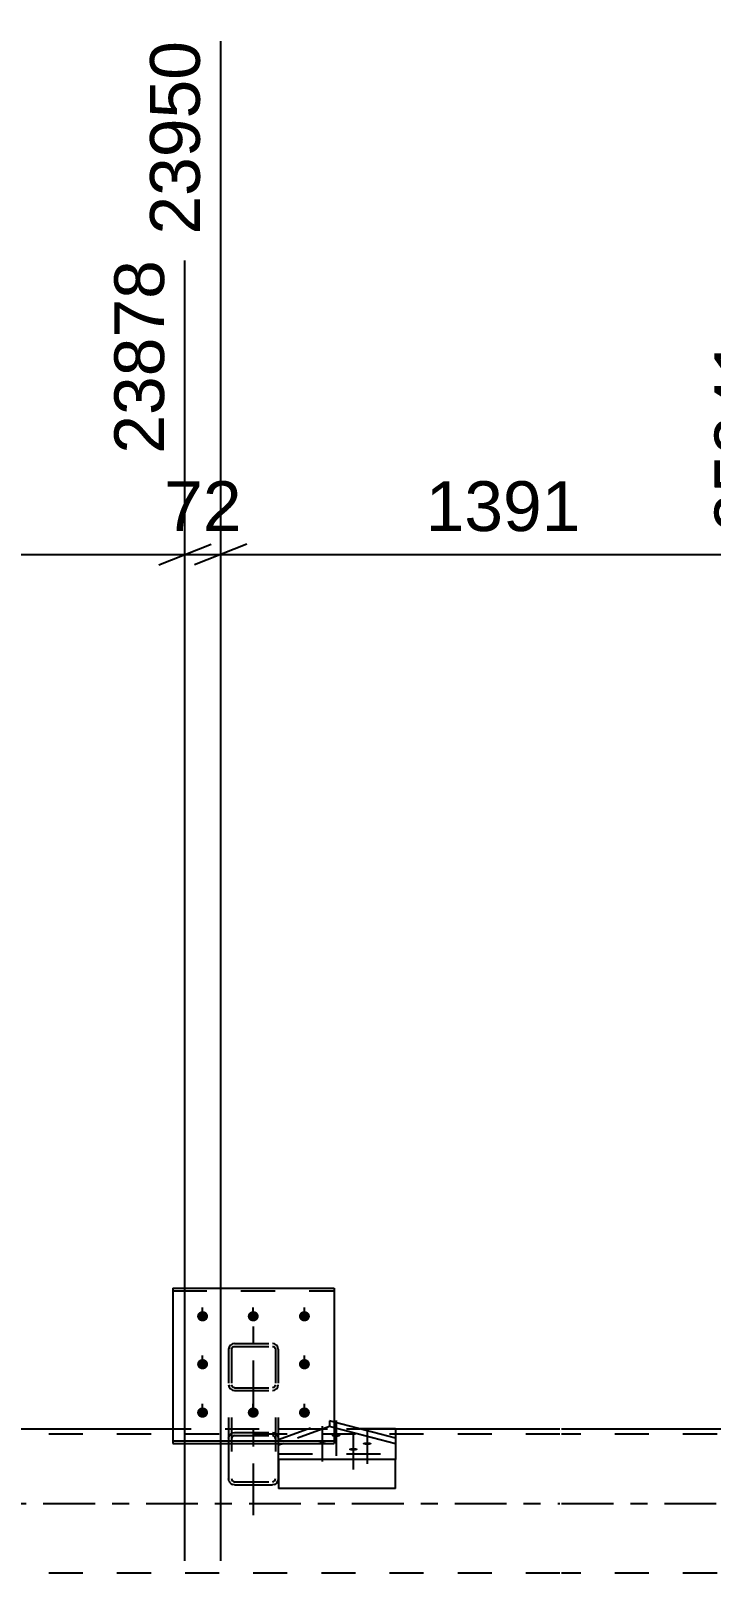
# Model space of a CAD drawing. Header units: millimetres. Extents: x -82 to 1107, y -546 to 295.
# Drawn here: x 651.5 to 690.6, y -4 to 84.7 of the extents above; entities that cross this region are included whole.
import ezdxf

# ---------------------------------------------------------------- set-up
doc = ezdxf.new("R2010")
doc.units = ezdxf.units.MM
doc.linetypes.add('DXK_LINE_DOT2', pattern=[3.9198, 1.9599, -1.9599])
doc.linetypes.add('DXK_LINE_DOT3', pattern=[5.9187, 2.979, -0.9799, 0.9799, -0.9799])
doc.styles.add('Arial', font='ARIAL.TTF', dxfattribs={"height": 0.2})

# ---------------------------------------------------------------- blocks, each defined once
blk = doc.blocks.new('Part-761553693-6349 - 1360')
at = {"color": 7, "linetype": 'DXK_LINE_DOT3'}
blk.add_line((664.272, -0.668), (664.272, 11.109), dxfattribs=at)
at = {"color": 7, "linetype": 'DXK_LINE_DOT2'}
for p, q in [((662.869, 9.005), (662.843, 8.881)), ((662.843, 8.881), (662.843, 3.465)), ((662.943, 9.111), (662.869, 9.005)), ((663.055, 9.181), (662.943, 9.111)), ((663.014, 8.881), (663.027, 8.943)), ((663.014, 8.881), (663.014, 1.438)), ((663.027, 8.943), (663.065, 8.996)), ((663.186, 9.205), (663.055, 9.181)), ((663.065, 8.996), (663.12, 9.031)), ((663.12, 9.031), (663.186, 9.043)), ((663.186, 9.205), (665.357, 9.205)), ((663.186, 9.043), (665.357, 9.043)), ((665.488, 9.181), (665.357, 9.205)), ((665.357, 9.043), (665.423, 9.031)), ((665.423, 9.031), (665.478, 8.996)), ((665.478, 8.996), (665.516, 8.943)), ((665.6, 9.111), (665.488, 9.181)), ((665.516, 8.943), (665.529, 8.881)), ((665.529, 8.881), (665.529, 1.438)), ((665.674, 9.005), (665.6, 9.111)), ((665.7, 8.881), (665.674, 9.005)), ((665.7, 8.881), (665.7, 3.465)), ((662.843, 6.828), (662.869, 6.704)), ((662.869, 6.704), (662.943, 6.599)), ((662.943, 6.599), (663.055, 6.529)), ((663.027, 6.766), (663.014, 6.828)), ((663.065, 6.713), (663.027, 6.766)), ((663.055, 6.529), (663.186, 6.504)), ((663.12, 6.678), (663.065, 6.713)), ((663.186, 6.666), (663.12, 6.678)), ((663.186, 6.666), (665.357, 6.666)), ((663.186, 6.504), (665.357, 6.504)), ((665.423, 6.678), (665.357, 6.666)), ((665.357, 6.504), (665.488, 6.529)), ((665.478, 6.713), (665.423, 6.678)), ((665.516, 6.766), (665.478, 6.713)), ((665.488, 6.529), (665.6, 6.599)), ((665.529, 6.828), (665.516, 6.766)), ((665.6, 6.599), (665.674, 6.704)), ((665.674, 6.704), (665.7, 6.828)), ((662.843, 3.735), (662.869, 3.874)), ((663.027, 3.804), (663.014, 3.735)), ((663.065, 3.863), (663.027, 3.804)), ((663.055, 4.07), (663.186, 4.098)), ((663.12, 3.902), (663.065, 3.863)), ((663.186, 3.916), (663.12, 3.902)), ((663.186, 4.098), (665.357, 4.098)), ((663.186, 3.916), (665.357, 3.916)), ((665.357, 4.098), (665.488, 4.07)), ((665.423, 3.902), (665.357, 3.916)), ((665.478, 3.863), (665.423, 3.902)), ((665.516, 3.804), (665.478, 3.863)), ((665.529, 3.735), (665.516, 3.804)), ((665.674, 3.874), (665.7, 3.735)), ((663.014, 1.438), (663.027, 1.369)), ((663.027, 1.369), (663.065, 1.31)), ((663.065, 1.31), (663.12, 1.271)), ((663.12, 1.271), (663.186, 1.257)), ((663.186, 1.257), (665.357, 1.257)), ((665.357, 1.257), (665.423, 1.271)), ((665.423, 1.271), (665.478, 1.31)), ((665.478, 1.31), (665.516, 1.369)), ((665.516, 1.369), (665.529, 1.438))]:
    blk.add_line(p, q, dxfattribs=at)
at = {"color": 2, "linetype": 'Continuous'}
for p, q in [((662.843, 3.465), (662.843, 1.438)), ((665.7, 3.465), (665.7, 1.438)), ((662.869, 1.3), (662.843, 1.438)), ((663.186, 1.076), (663.055, 1.103)), ((663.186, 1.076), (665.357, 1.076)), ((665.488, 1.103), (665.357, 1.076)), ((665.7, 1.438), (665.674, 1.3))]:
    blk.add_line(p, q, dxfattribs=at)
at = {"color": 7, "linetype": 'DXK_LINE_DOT2'}
for centre, start, end in [((663.199, 3.747), 114.13471, 159.07129), ((665.344, 3.747), 20.92871, 65.86529)]:
    blk.add_arc(centre, 0.353, start, end, dxfattribs=at)
at = {"color": 2, "linetype": 'Continuous'}
for centre, start, end in [((663.199, 1.426), 200.92871, 245.86529), ((665.344, 1.426), 294.13471, 339.07129)]:
    blk.add_arc(centre, 0.353, start, end, dxfattribs=at)
blk = doc.blocks.new('Part-761553693-1681 - 1360')
at = {"color": 7, "linetype": 'DXK_LINE_DOT2'}
for p, q in [((681.897, 4), (12.957, 4)), ((672.441, 4.286), (659.629, 4.286)), ((694.854, 4), (681.997, 4)), ((681.897, -4), (12.957, -4)), ((694.854, -4), (681.997, -4))]:
    blk.add_line(p, q, dxfattribs=at)
at = {"color": 2, "linetype": 'Continuous'}
for p, q in [((659.629, 4.286), (625.7, 4.286)), ((681.897, 4.286), (672.441, 4.286)), ((694.854, 4.286), (681.997, 4.286))]:
    blk.add_line(p, q, dxfattribs=at)
at = {"color": 7, "linetype": 'DXK_LINE_DOT3'}
for p, q in [((12.957, 0), (681.897, 0)), ((681.997, 0), (696.854, 0))]:
    blk.add_line(p, q, dxfattribs=at)
blk = doc.blocks.new('Bolt-761553693-1945 - 1360')
at = {"linetype": 'Continuous'}
for points in [[(661.343, 10.475), (661.278, 10.482), (661.215, 10.501), (661.158, 10.532), (661.109, 10.574), (661.071, 10.624), (661.044, 10.681), (661.03, 10.741), (661.03, 10.804), (661.044, 10.864), (661.071, 10.921), (661.109, 10.971), (661.158, 11.013), (661.215, 11.044), (661.278, 11.063), (661.343, 11.07), (661.408, 11.063), (661.471, 11.044), (661.528, 11.013), (661.577, 10.971), (661.615, 10.921), (661.642, 10.864), (661.656, 10.804), (661.656, 10.741), (661.642, 10.681), (661.615, 10.624), (661.577, 10.574), (661.528, 10.532), (661.471, 10.501), (661.408, 10.482)], [(664.257, 10.475), (664.192, 10.482), (664.129, 10.501), (664.073, 10.532), (664.024, 10.574), (663.985, 10.624), (663.958, 10.681), (663.945, 10.741), (663.945, 10.804), (663.958, 10.864), (663.985, 10.921), (664.024, 10.971), (664.073, 11.013), (664.129, 11.044), (664.192, 11.063), (664.257, 11.07), (664.323, 11.063), (664.385, 11.044), (664.442, 11.013), (664.491, 10.971), (664.529, 10.921), (664.556, 10.864), (664.57, 10.804), (664.57, 10.741), (664.556, 10.681), (664.529, 10.624), (664.491, 10.574), (664.442, 10.532), (664.385, 10.501), (664.323, 10.482)], [(667.2, 10.475), (667.135, 10.482), (667.072, 10.501), (667.015, 10.532), (666.967, 10.574), (666.928, 10.624), (666.901, 10.681), (666.888, 10.741), (666.888, 10.804), (666.901, 10.864), (666.928, 10.921), (666.967, 10.971), (667.015, 11.013), (667.072, 11.044), (667.135, 11.063), (667.2, 11.07), (667.265, 11.063), (667.328, 11.044), (667.385, 11.013), (667.434, 10.971), (667.472, 10.921), (667.499, 10.864), (667.513, 10.804), (667.513, 10.741), (667.499, 10.681), (667.472, 10.624), (667.434, 10.574), (667.385, 10.532), (667.328, 10.501), (667.265, 10.482)], [(661.343, 7.72), (661.278, 7.726), (661.215, 7.745), (661.158, 7.777), (661.109, 7.818), (661.071, 7.868), (661.044, 7.925), (661.03, 7.986), (661.03, 8.048), (661.044, 8.109), (661.071, 8.166), (661.109, 8.216), (661.158, 8.257), (661.215, 8.288), (661.278, 8.308), (661.343, 8.314), (661.408, 8.308), (661.471, 8.288), (661.528, 8.257), (661.577, 8.216), (661.615, 8.166), (661.642, 8.109), (661.656, 8.048), (661.656, 7.986), (661.642, 7.925), (661.615, 7.868), (661.577, 7.818), (661.528, 7.777), (661.471, 7.745), (661.408, 7.726)], [(667.2, 7.72), (667.135, 7.726), (667.072, 7.745), (667.015, 7.777), (666.967, 7.818), (666.928, 7.868), (666.901, 7.925), (666.888, 7.986), (666.888, 8.048), (666.901, 8.109), (666.928, 8.166), (666.967, 8.216), (667.015, 8.257), (667.072, 8.288), (667.135, 8.308), (667.2, 8.314), (667.265, 8.308), (667.328, 8.288), (667.385, 8.257), (667.434, 8.216), (667.472, 8.166), (667.499, 8.109), (667.513, 8.048), (667.513, 7.986), (667.499, 7.925), (667.472, 7.868), (667.434, 7.818), (667.385, 7.777), (667.328, 7.745), (667.265, 7.726)], [(661.343, 4.937), (661.278, 4.944), (661.215, 4.963), (661.158, 4.994), (661.109, 5.035), (661.071, 5.086), (661.044, 5.142), (661.03, 5.203), (661.03, 5.265), (661.044, 5.326), (661.071, 5.383), (661.109, 5.433), (661.158, 5.475), (661.215, 5.506), (661.278, 5.525), (661.343, 5.531), (661.408, 5.525), (661.471, 5.506), (661.528, 5.475), (661.577, 5.433), (661.615, 5.383), (661.642, 5.326), (661.656, 5.265), (661.656, 5.203), (661.642, 5.142), (661.615, 5.086), (661.577, 5.035), (661.528, 4.994), (661.471, 4.963), (661.408, 4.944)], [(664.257, 4.937), (664.192, 4.944), (664.129, 4.963), (664.073, 4.994), (664.024, 5.035), (663.985, 5.086), (663.958, 5.142), (663.945, 5.203), (663.945, 5.265), (663.958, 5.326), (663.985, 5.383), (664.024, 5.433), (664.073, 5.475), (664.129, 5.506), (664.192, 5.525), (664.257, 5.531), (664.323, 5.525), (664.385, 5.506), (664.442, 5.475), (664.491, 5.433), (664.529, 5.383), (664.556, 5.326), (664.57, 5.265), (664.57, 5.203), (664.556, 5.142), (664.529, 5.086), (664.491, 5.035), (664.442, 4.994), (664.385, 4.963), (664.323, 4.944)], [(667.2, 4.937), (667.135, 4.944), (667.072, 4.963), (667.015, 4.994), (666.967, 5.035), (666.928, 5.086), (666.901, 5.142), (666.888, 5.203), (666.888, 5.265), (666.901, 5.326), (666.928, 5.383), (666.967, 5.433), (667.015, 5.475), (667.072, 5.506), (667.135, 5.525), (667.2, 5.531), (667.265, 5.525), (667.328, 5.506), (667.385, 5.475), (667.434, 5.433), (667.472, 5.383), (667.499, 5.326), (667.513, 5.265), (667.513, 5.203), (667.499, 5.142), (667.472, 5.086), (667.434, 5.035), (667.385, 4.994), (667.328, 4.963), (667.265, 4.944)]]:
    blk.add_hatch(color=1, dxfattribs=at).paths.add_polyline_path(points)
at = {"color": 1, "linetype": 'Continuous'}
for p, q in [((661.343, 10.503), (661.343, 11.275)), ((664.257, 10.503), (664.257, 11.275)), ((667.2, 10.503), (667.2, 11.275)), ((661.343, 7.747), (661.343, 8.519)), ((667.2, 7.747), (667.2, 8.519)), ((661.343, 4.965), (661.343, 5.736)), ((664.257, 4.965), (664.257, 5.736)), ((667.2, 4.965), (667.2, 5.736))]:
    blk.add_line(p, q, dxfattribs=at)
blk = doc.blocks.new('Part-761553693-2057 - 1360')
at = {"color": 7, "linetype": 'DXK_LINE_DOT2'}
for p, q in [((665.704, 3.677), (668.638, 4.752)), ((668.914, 4.681), (668.638, 4.752)), ((668.638, 4.752), (668.638, 4.428)), ((665.704, 3.465), (665.704, 3.677)), ((668.638, 4.428), (666.009, 3.465)), ((668.914, 4.357), (668.638, 4.428)), ((665.704, 2.86), (672.441, 2.86))]:
    blk.add_line(p, q, dxfattribs=at)
at = {"color": 2, "linetype": 'Continuous'}
for p, q in [((672.441, 3.769), (668.914, 4.681)), ((672.441, 3.445), (668.914, 4.357)), ((672.441, 3.769), (672.441, 2.536)), ((665.704, 2.536), (665.704, 3.465)), ((666.009, 3.465), (665.704, 3.353)), ((672.441, 2.536), (665.704, 2.536))]:
    blk.add_line(p, q, dxfattribs=at)
blk = doc.blocks.new('Part-761553693-2060 - 1360')
at = {"color": 7, "linetype": 'DXK_LINE_DOT2'}
for p, q in [((665.704, 2.536), (665.704, 4.292)), ((665.704, 4.292), (670.417, 4.292)), ((672.441, 3.769), (672.441, 2.536))]:
    blk.add_line(p, q, dxfattribs=at)
at = {"color": 2, "linetype": 'Continuous'}
for p, q in [((672.441, 4.292), (670.417, 4.292)), ((672.441, 4.292), (672.441, 3.769)), ((665.704, 2.536), (665.704, 0.864)), ((672.441, 0.864), (672.441, 2.536)), ((672.441, 0.864), (665.704, 0.864))]:
    blk.add_line(p, q, dxfattribs=at)
blk = doc.blocks.new('Bolt-761553693-2061 - 1360')
at = {"linetype": 'Continuous'}
for points in [[(668.223, 3.669), (668.276, 3.667), (668.328, 3.662), (668.374, 3.653), (668.414, 3.641), (668.446, 3.627), (668.467, 3.611), (668.479, 3.594), (668.479, 3.577), (668.467, 3.56), (668.446, 3.544), (668.414, 3.53), (668.374, 3.518), (668.328, 3.509), (668.276, 3.504), (668.223, 3.502), (668.169, 3.504), (668.118, 3.509), (668.072, 3.518), (668.032, 3.53), (668, 3.544), (667.978, 3.56), (667.967, 3.577), (667.967, 3.594), (667.978, 3.611), (668, 3.627), (668.032, 3.641), (668.072, 3.653), (668.118, 3.662), (668.169, 3.667)], [(669.023, 3.997), (669.076, 3.995), (669.127, 3.99), (669.174, 3.981), (669.214, 3.969), (669.245, 3.955), (669.267, 3.939), (669.278, 3.922), (669.278, 3.904), (669.267, 3.887), (669.245, 3.871), (669.214, 3.857), (669.174, 3.845), (669.127, 3.837), (669.076, 3.831), (669.023, 3.829), (668.969, 3.831), (668.918, 3.837), (668.871, 3.845), (668.831, 3.857), (668.8, 3.871), (668.778, 3.887), (668.767, 3.904), (668.767, 3.922), (668.778, 3.939), (668.8, 3.955), (668.831, 3.969), (668.871, 3.981), (668.918, 3.99), (668.969, 3.995)], [(670.013, 3.207), (670.066, 3.205), (670.117, 3.199), (670.164, 3.191), (670.204, 3.179), (670.235, 3.165), (670.257, 3.149), (670.268, 3.132), (670.268, 3.114), (670.257, 3.097), (670.235, 3.081), (670.204, 3.067), (670.164, 3.055), (670.117, 3.046), (670.066, 3.041), (670.013, 3.039), (669.959, 3.041), (669.908, 3.046), (669.862, 3.055), (669.822, 3.067), (669.79, 3.081), (669.768, 3.097), (669.757, 3.114), (669.757, 3.132), (669.768, 3.149), (669.79, 3.165), (669.822, 3.179), (669.862, 3.191), (669.908, 3.199), (669.959, 3.205)], [(670.812, 3.534), (670.866, 3.532), (670.917, 3.527), (670.964, 3.518), (671.003, 3.506), (671.035, 3.492), (671.057, 3.476), (671.068, 3.459), (671.068, 3.442), (671.057, 3.425), (671.035, 3.409), (671.003, 3.395), (670.964, 3.383), (670.917, 3.374), (670.866, 3.369), (670.812, 3.367), (670.759, 3.369), (670.708, 3.374), (670.661, 3.383), (670.621, 3.395), (670.59, 3.409), (670.568, 3.425), (670.557, 3.442), (670.557, 3.459), (670.568, 3.476), (670.59, 3.492), (670.621, 3.506), (670.661, 3.518), (670.708, 3.527), (670.759, 3.532)]]:
    blk.add_hatch(color=1, dxfattribs=at).paths.add_polyline_path(points)
at = {"color": 1, "linetype": 'Continuous'}
for p, q in [((668.223, 4.45), (668.223, 2.424)), ((669.023, 4.778), (669.023, 2.751)), ((670.013, 3.987), (670.013, 1.961)), ((670.812, 4.315), (670.812, 2.289))]:
    blk.add_line(p, q, dxfattribs=at)
blk = doc.blocks.new('Part-761553693-6354 - 1360')
at = {"color": 2, "linetype": 'Continuous'}
for p, q in [((659.629, 12.394), (668.914, 12.394)), ((659.629, 12.394), (659.629, 3.465)), ((668.914, 12.394), (668.914, 3.465)), ((659.629, 3.613), (668.914, 3.613)), ((659.629, 3.465), (668.914, 3.465))]:
    blk.add_line(p, q, dxfattribs=at)
at = {"color": 7, "linetype": 'DXK_LINE_DOT2'}
blk.add_line((659.629, 12.245), (668.914, 12.245), dxfattribs=at)
blk = doc.blocks.new('StraightDimension-761553693-20315 - 1360')
at = {"color": 7, "linetype": 'Continuous'}
for p, q in [((662.386, -3.297), (662.386, 84.098)), ((660.331, -3.286), (660.331, 71.498)), ((658.831, 53.98), (661.831, 55.18)), ((663.886, 55.18), (660.886, 53.98)), ((660.331, 54.58), (662.386, 54.58))]:
    blk.add_line(p, q, dxfattribs=at)
at = {"color": 0, "linetype": 'Continuous'}
blk.add_wipeout([(661.786, 84.698), (657.586, 84.698), (657.586, 72.38), (661.786, 72.38)], dxfattribs=at)
at = {"color": 3, "linetype": 'Continuous', "style": 'Arial'}
blk.add_text('23950', height=2.8652, rotation=90.00021, dxfattribs=at).set_placement((661.186, 72.98))
at = {"color": 0}
blk.add_wipeout([(664.182, 55.33), (664.182, 59.53), (658.535, 59.53), (658.535, 55.33)], dxfattribs=at)
at = {"color": 3, "style": 'Arial'}
blk.add_text('72', height=2.8652, dxfattribs=at).set_placement((659.135, 55.93))
blk = doc.blocks.new('StraightDimension-761553693-20314 - 1360')
at = {"color": 7, "linetype": 'Continuous'}
for p, q in [((662.386, -3.297), (662.386, 84.098)), ((694.854, 5.286), (694.854, 66.998)), ((663.886, 55.18), (660.886, 53.98)), ((693.354, 53.98), (696.355, 55.18)), ((662.386, 54.58), (694.854, 54.58))]:
    blk.add_line(p, q, dxfattribs=at)
at = {"color": 0}
blk.add_wipeout([(683.667, 55.33), (683.667, 59.53), (673.573, 59.53), (673.573, 55.33)], dxfattribs=at)
at = {"color": 3, "style": 'Arial'}
blk.add_text('1391', height=2.8652, dxfattribs=at).set_placement((674.173, 55.93))
at = {"color": 0, "linetype": 'Continuous'}
blk.add_wipeout([(694.254, 67.598), (690.054, 67.598), (690.055, 55.28), (694.255, 55.28)], dxfattribs=at)
at = {"color": 3, "linetype": 'Continuous', "style": 'Arial'}
blk.add_text('25341', height=2.8652, rotation=90.00021, dxfattribs=at).set_placement((693.654, 55.88))
blk = doc.blocks.new('StraightDimension-761553693-20316 - 1360')
at = {"color": 7, "linetype": 'Continuous'}
for p, q in [((660.331, -3.286), (660.331, 71.498)), ((658.831, 53.98), (661.831, 55.18)), ((626.157, 54.58), (660.331, 54.58))]:
    blk.add_line(p, q, dxfattribs=at)
at = {"color": 0, "linetype": 'Continuous'}
blk.add_wipeout([(659.731, 72.098), (655.531, 72.098), (655.531, 59.78), (659.731, 59.78)], dxfattribs=at)
at = {"color": 3, "linetype": 'Continuous', "style": 'Arial'}
blk.add_text('23878', height=2.8652, rotation=90.00021, dxfattribs=at).set_placement((659.131, 60.38))

msp = doc.modelspace()

# ---------------------------------------------------------------- block references
for name in ['Part-761553693-6354 - 1360', 'Bolt-761553693-1945 - 1360', 'Part-761553693-6349 - 1360', 'Part-761553693-2057 - 1360', 'Bolt-761553693-2061 - 1360', 'Part-761553693-1681 - 1360', 'Part-761553693-2060 - 1360']:
    msp.add_blockref(name, (0, 0))

# ---------------------------------------------------------------- next in the draw order: block references
msp.add_blockref('StraightDimension-761553693-20315 - 1360', (0, 0))

# ---------------------------------------------------------------- next in the draw order: block references
msp.add_blockref('StraightDimension-761553693-20314 - 1360', (0, 0))

# ---------------------------------------------------------------- next in the draw order: block references
msp.add_blockref('StraightDimension-761553693-20316 - 1360', (0, 0))

doc.saveas('drawing.dxf')
